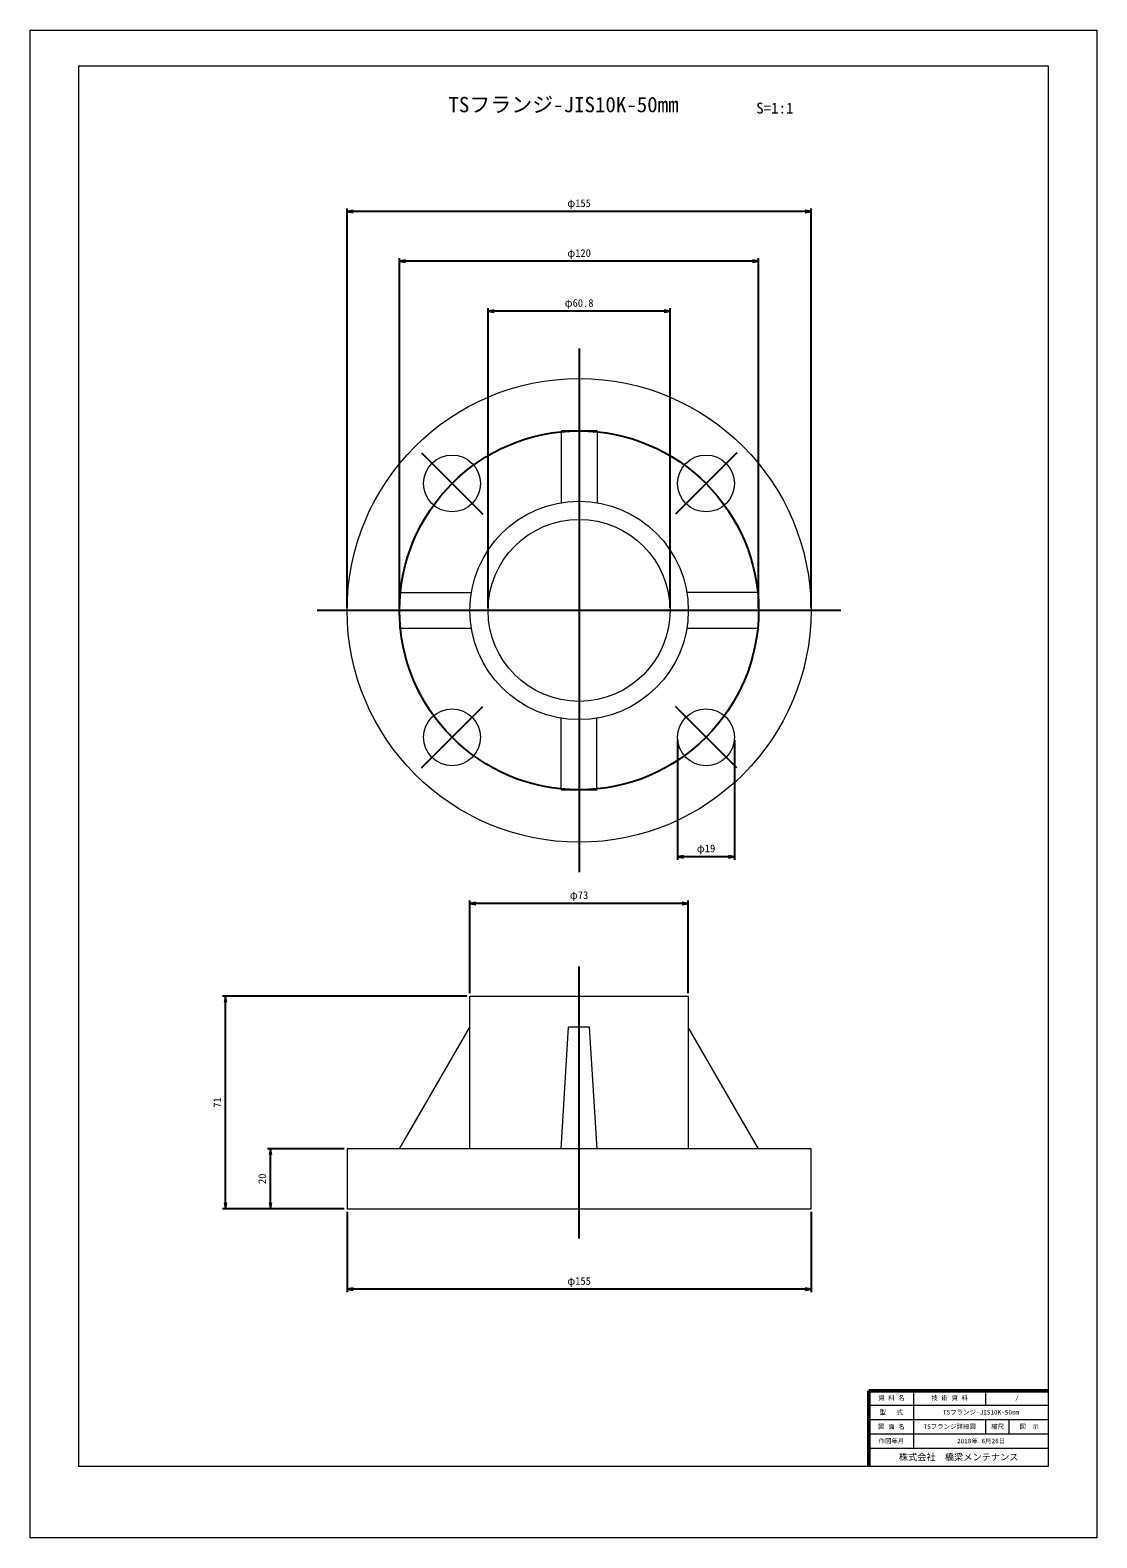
# Model space of a CAD drawing. Units: millimetres on the paper. Extents: x 0 to 1024, y 0 to 841.
# Drawn here: x 668 to 1024, y 0 to 504 of the extents above; entities that cross this region are included whole.
import ezdxf
from ezdxf.enums import TextEntityAlignment as Align

# ---------------------------------------------------------------- set-up
doc = ezdxf.new("R2010")
doc.units = ezdxf.units.MM
for name, color, linetype, lineweight in [('0_2', 7, 'Continuous', 13), ('D-BYP', 6, 'Continuous', 30), ('D-STR-DIM', 7, 'Continuous', 25), ('D-TTL', 2, 'Continuous', 50), ('D-TTL-FRAM', 2, 'Continuous', 13), ('HOJO', 2, 'Continuous', 25)]:
    doc.layers.add(name, color=color, linetype=linetype, lineweight=lineweight)
doc.layers.add('D-STR-TXT', color=7, linetype='Continuous')
doc.layers.add('D-TTL-TXT', color=7, linetype='Continuous')
doc.styles.add('ＭＳ ゴシック', font='')
doc.styles.get('ＭＳ ゴシック').set_extended_font_data('MS Gothic')

# ---------------------------------------------------------------- blocks, each defined once
blk = doc.blocks.new('open_arrow')
at = {"color": 0, "linetype": 'Continuous', "lineweight": -2}
blk.add_lwpolyline([(7.5, 1.25), (0, 0), (7.5, -1.25)], dxfattribs=at)

msp = doc.modelspace()

# ---------------------------------------------------------------- linework, layer by layer
at = {"layer": '0_2'}
for p, q in [((857.484, 370.03), (845.484, 370.03)), ((845.515, 369.733), (845.515, 346.039)), ((857.484, 370.03), (857.484, 346.034)), ((791.484, 316.03), (791.484, 304.03)), ((791.484, 316.03), (815.48, 316.03)), ((911.186, 315.999), (887.492, 315.999)), ((911.484, 304.03), (911.484, 316.03)), ((791.781, 304.062), (815.475, 304.062)), ((911.484, 304.03), (887.487, 304.03)), ((845.484, 250.03), (845.484, 274.027)), ((857.452, 250.328), (857.452, 274.022)), ((845.484, 250.03), (857.484, 250.03)), ((814.984, 181.03), (887.984, 181.03)), ((814.984, 130.03), (814.984, 181.03)), ((887.984, 181.03), (887.984, 130.03)), ((791.484, 130.03), (814.984, 170.734)), ((845.484, 130.03), (847.984, 170.734)), ((854.984, 170.734), (847.984, 170.734)), ((857.484, 130.03), (854.984, 170.734)), ((911.484, 130.03), (887.984, 170.734)), ((928.984, 130.03), (773.984, 130.03)), ((773.984, 130.03), (773.984, 110.03)), ((928.984, 110.03), (928.984, 130.03)), ((773.984, 110.03), (928.984, 110.03))]:
    msp.add_line(p, q, dxfattribs=at)
for centre, radius in [((851.484, 310.03), 77.5), ((809.057, 352.457), 9.5), ((893.91, 352.457), 9.5), ((851.484, 310.03), 36.5), ((851.484, 310.03), 30.4), ((809.057, 267.604), 9.5), ((893.91, 267.604), 9.5)]:
    msp.add_circle(centre, radius, dxfattribs=at)
at = {"layer": 'D-BYP', "color": 7, "lineweight": 13}
for p, q in [((963.336, 29.993), (963.336, 49.17)), ((987.307, 49.17), (987.307, 44.376)), ((948.353, 44.376), (1008.282, 44.376)), ((948.353, 39.581), (1008.282, 39.581)), ((987.307, 39.581), (987.307, 34.787)), ((995.098, 39.581), (995.098, 34.787)), ((948.353, 34.787), (1008.282, 34.787)), ((948.353, 29.993), (1008.282, 29.993))]:
    msp.add_line(p, q, dxfattribs=at)
at = {"layer": 'D-STR-DIM', "color": 1}
for p, q in [((773.984, 311.03), (773.984, 444.417)), ((928.984, 311.03), (928.984, 444.417)), ((928.984, 443.417), (773.984, 443.417)), ((791.484, 311.03), (791.484, 427.738)), ((911.484, 426.738), (791.484, 426.738)), ((911.484, 311.03), (911.484, 427.738)), ((821.084, 311.03), (821.084, 411.06)), ((881.884, 410.06), (821.084, 410.06)), ((881.884, 311.03), (881.884, 411.06)), ((884.41, 266.604), (884.41, 226.705)), ((903.41, 266.604), (903.41, 226.705)), ((903.41, 227.705), (884.41, 227.705)), ((814.984, 182.03), (814.984, 213.101)), ((887.984, 212.101), (814.984, 212.101)), ((887.984, 182.03), (887.984, 213.101)), ((813.984, 181.03), (732.363, 181.03)), ((733.363, 110.03), (733.363, 181.03)), ((772.984, 130.03), (747.363, 130.03)), ((748.363, 110.03), (748.363, 130.03)), ((772.984, 110.03), (732.363, 110.03)), ((772.984, 110.03), (747.363, 110.03)), ((773.984, 109.03), (773.984, 82.118)), ((928.984, 109.03), (928.984, 82.118)), ((928.984, 83.118), (773.984, 83.118))]:
    msp.add_line(p, q, dxfattribs=at)
at = {"layer": 'D-TTL'}
for p, q in [((948.353, 49.17), (1008.282, 49.17)), ((948.353, 24), (948.353, 49.17))]:
    msp.add_line(p, q, dxfattribs=at)
at = {"layer": 'D-TTL-FRAM'}
for points in [[(668.082, 0), (668.082, 504), (1024.482, 504), (1024.482, 0)], [(1008.282, 24), (1008.282, 492), (684.282, 492), (684.282, 24)]]:
    msp.add_lwpolyline(points, close=True, dxfattribs=at)
at = {"layer": 'HOJO'}
for p, q in [((851.484, 397.53), (851.484, 222.53)), ((798.804, 362.71), (819.31, 342.204)), ((904.163, 362.71), (883.657, 342.204)), ((938.984, 310.03), (763.984, 310.03)), ((798.804, 257.351), (819.31, 277.857)), ((904.163, 257.351), (883.657, 277.857)), ((851.484, 100.03), (851.484, 191.03))]:
    msp.add_line(p, q, dxfattribs=at)
msp.add_circle((851.484, 310.03), 60, dxfattribs=at)

# ---------------------------------------------------------------- block references
at = {"layer": 'D-STR-DIM', "color": 1, "xscale": 0.267, "yscale": 0.267}
for p in [(773.984, 443.417), (791.484, 426.738), (821.084, 410.06), (884.41, 227.705), (814.984, 212.101), (773.984, 83.118)]:
    msp.add_blockref('open_arrow', p, dxfattribs=at)
for p, rotation in [((928.984, 443.417), 180), ((911.484, 426.738), 180), ((881.884, 410.06), 180), ((903.41, 227.705), 180), ((887.984, 212.101), 180), ((733.363, 181.03), 270), ((748.363, 130.03), 270), ((733.363, 110.03), 90), ((748.363, 110.03), 90), ((928.984, 83.118), 180)]:
    msp.add_blockref('open_arrow', p, dxfattribs=dict(at, rotation=rotation))

# ---------------------------------------------------------------- texts
at = {"layer": 'D-STR-DIM', "color": 1, "style": 'ＭＳ ゴシック'}
for s, p in [('φ155', (851.484, 446.167)), ('φ120', (851.484, 429.488)), ('φ60.8', (851.484, 412.81)), ('φ19', (893.91, 230.455)), ('φ73', (851.484, 214.851)), ('φ155', (851.484, 85.868))]:
    msp.add_text(s, height=2.566, dxfattribs=at).set_placement(p, align=Align.MIDDLE_CENTER)
for s, p in [('71', (730.613, 145.53)), ('20', (745.613, 120.03))]:
    msp.add_text(s, height=2.566, rotation=90, dxfattribs=at).set_placement(p, align=Align.MIDDLE_CENTER)
at = {"layer": 'D-STR-TXT', "style": 'ＭＳ ゴシック'}
for s, height, p in [('資 料 名', 1.538, (955.845, 46.773)), ('技 術 資 料', 1.538, (975.321, 46.773)), ('/', 1.538, (997.795, 46.773)), ('型   式', 1.538, (955.845, 41.979)), ('TSフランジ-JIS10K-50mm', 1.538, (985.809, 41.979)), ('図 面 名', 1.538, (955.845, 37.184)), ('TSフランジ詳細図', 1.538, (975.321, 37.184)), ('縮尺', 1.538, (991.336, 37.184)), ('図\u3000示', 1.538, (1001.866, 37.184)), ('作図年月', 1.538, (955.845, 32.39)), ('2018年 6月26日', 1.538, (985.809, 32.39)), ('株式会社\u3000橋梁メンテナンス', 2.197, (978.318, 26.996))]:
    msp.add_text(s, height=height, dxfattribs=at).set_placement(p, align=Align.MIDDLE_CENTER)
at = {"layer": 'D-TTL-TXT', "style": 'ＭＳ ゴシック'}
for s, height, p in [('TSフランジ-JIS10K-50mm', 5.132, (846.282, 475.015)), ('S=1:1', 3.666, (916.908, 475.015))]:
    msp.add_text(s, height=height, dxfattribs=at).set_placement(p, align=Align.BOTTOM_CENTER)

doc.saveas('drawing.dxf')
